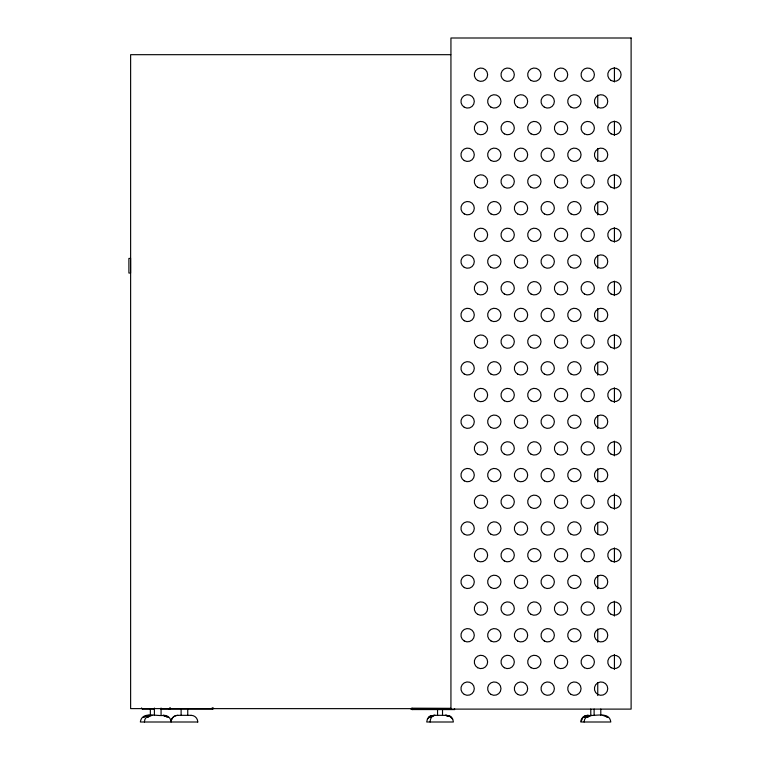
<?xml version="1.0" encoding="UTF-8"?>
<svg xmlns="http://www.w3.org/2000/svg" width="760" height="760" viewBox="0 0 760 760"><rect width="100%" height="100%" fill="white"/><g stroke="black" fill="none" stroke-linecap="round" stroke-linejoin="round"><path stroke-width="1.14" d="M170.25 708.605L170.002 709.118L170.002 707.855M144.391 722L144.894 719.444L146.347 717.278L148.513 715.834M581.229 721.145L583.015 717.278L585.181 715.834M584.107 722L584.611 719.444L586.064 717.278L588.231 715.834M412.366 708.32L412.366 709.583L410.865 709.07L411.502 708.178L450.984 708.32M454.556 708.624L454.49 709.583L454.49 708.633M430.293 716.11L427.433 718.989L426.712 722L453.359 722C453.216 718.105 449.948 715.188 446.072 715.331L450.86 716.803L446.376 715.331L433.694 715.331L429.21 716.803L427.433 718.989L430.293 716.11L429.21 716.803L433.998 715.331M145.654 716.11L143.355 717.278L148.399 715.331M149.701 716.11L147.411 717.278L151.99 715.331M586.083 716.11L583.784 717.278L588.373 715.331M589.418 716.11L587.128 717.278L591.707 715.331M430.996 716.452L429.144 717.278L434.691 715.331M169.129 709.118L170.088 708.158L169.129 709.118L161.006 709.118M170.088 709.089L212.524 709.089L213.626 708.605L212.99 707.712M587.736 715.331C584.041 715.264 580.83 718.295 580.773 722L610.803 722C609.396 710.952 594.491 716.623 587.442 715.331M212.524 709.089L212.125 707.855M450.737 54.682L130.625 54.682L130.625 708.614L451.449 708.653M142.548 709.118L141.597 708.158L142.548 709.118L154.109 709.118M411.967 709.555L454.49 709.583M171.123 721.135A6.669 6.669 0 0 1 177.745 715.331L191.13 715.331M197.799 722L140.343 722C141.864 710.704 157.206 716.794 164.407 715.331C167.998 715.397 171.009 718.418 171.085 722A6.669 6.669 0 0 1 177.783 715.331M445.569 715.331L448.77 716.119M168.064 717.278L163.02 715.331L167.057 716.889M445.379 715.331L448.153 716.167M163.486 715.331L165.766 716.11M602.737 715.331L607.781 717.278L605.482 716.11M614.431 67.725L614.431 81.975M614.431 121.078L614.431 135.384M614.431 174.42L614.431 188.793M614.431 227.772L614.431 242.202M614.431 281.124L614.431 295.602M614.431 334.476L614.431 349.011M614.431 387.828L614.431 402.42M614.431 441.17L614.431 455.829M614.431 493.8L614.431 509.228M614.431 547.875L614.431 562.096M614.431 601.226L614.431 616.047M614.431 654.569L614.431 669.456M600.789 709.07L600.789 715.331M597.75 95.038L597.75 108.091M597.75 148.438L597.75 161.5M597.75 201.846L597.75 214.899M597.75 255.255L597.75 268.308M597.75 308.665L597.75 320.53M597.75 362.064L597.75 375.126M597.75 415.473L597.75 428.526M597.75 468.882L597.75 481.935M597.75 522.291L597.75 534.156M597.75 575.69L597.75 588.753M597.75 629.1L597.75 642.153M597.75 682.508L597.75 695.561M594.12 709.07L594.12 715.331M590.776 709.07L590.776 715.331M442.519 709.07L442.519 715.331M437.551 709.07L437.551 715.331M187.748 709.07L187.748 715.331M181.118 709.07L181.118 715.331M161.072 708.025L161.072 715.331M154.403 708.025L154.403 715.331M150.347 709.07L150.347 715.331M430.103 722A6.669 4.969 -90 0 1 435.072 715.331M191.093 715.331A6.669 6.669 0 0 1 197.761 722M631.114 38L450.936 38L450.936 709.108L631.114 709.108L631.114 38M130.549 258.419L128.886 258.419L128.905 273.04L130.568 273.04L130.549 258.419M452.627 718.989L449.768 716.11L452.627 718.989M611.097 400.795A6.669 6.669 0 0 0 621.1 395.01A6.669 6.669 0 0 0 611.097 389.234A6.669 6.669 0 0 0 611.097 400.795M611.097 347.405A6.669 6.669 0 0 0 621.1 341.63A6.669 6.669 0 0 0 611.097 335.853A6.669 6.669 0 0 0 611.097 347.405M611.097 294.025A6.669 6.669 0 0 0 621.1 288.24A6.669 6.669 0 0 0 611.097 282.463A6.669 6.669 0 0 0 611.097 294.025M611.097 240.635A6.669 6.669 0 0 0 621.1 234.859A6.669 6.669 0 0 0 611.097 229.083A6.669 6.669 0 0 0 611.097 240.635M611.097 187.255A6.669 6.669 0 0 0 621.1 181.469A6.669 6.669 0 0 0 611.097 175.693A6.669 6.669 0 0 0 611.097 187.255M611.097 133.864A6.669 6.669 0 0 0 621.1 128.089A6.669 6.669 0 0 0 611.097 122.312A6.669 6.669 0 0 0 611.097 133.864M611.097 80.484A6.669 6.669 0 0 0 621.1 74.698A6.669 6.669 0 0 0 611.097 68.922A6.669 6.669 0 0 0 611.097 80.484M584.402 80.484A6.669 6.669 0 0 0 594.406 74.698A6.669 6.669 0 0 0 584.402 68.922A6.669 6.669 0 0 0 584.402 80.484M557.707 80.484A6.669 6.669 0 0 0 567.72 74.698A6.669 6.669 0 0 0 557.707 68.922A6.669 6.669 0 0 0 557.707 80.484M531.012 80.484A6.669 6.669 0 0 0 541.025 74.698A6.669 6.669 0 0 0 531.012 68.922A6.669 6.669 0 0 0 531.012 80.484M504.326 80.484A6.669 6.669 0 0 0 514.33 74.698A6.669 6.669 0 0 0 504.326 68.922A6.669 6.669 0 0 0 504.326 80.484M477.631 80.484A6.669 6.669 0 0 0 487.635 74.698A6.669 6.669 0 0 0 477.631 68.922A6.669 6.669 0 0 0 477.631 80.484M464.284 107.179A6.669 6.669 0 0 0 474.297 101.394A6.669 6.669 0 0 0 464.284 95.618A6.669 6.669 0 0 0 464.284 107.179M464.284 160.559A6.669 6.669 0 0 0 474.297 154.784A6.669 6.669 0 0 0 464.284 148.998A6.669 6.669 0 0 0 464.284 160.559M464.284 213.95A6.669 6.669 0 0 0 474.297 208.164A6.669 6.669 0 0 0 464.284 202.388A6.669 6.669 0 0 0 464.284 213.95M464.284 267.33A6.669 6.669 0 0 0 474.297 261.554A6.669 6.669 0 0 0 464.284 255.769A6.669 6.669 0 0 0 464.284 267.33M464.284 320.72A6.669 6.669 0 0 0 474.297 314.934A6.669 6.669 0 0 0 464.284 309.159A6.669 6.669 0 0 0 464.284 320.72M464.284 374.101A6.669 6.669 0 0 0 474.297 368.324A6.669 6.669 0 0 0 464.284 362.539A6.669 6.669 0 0 0 464.284 374.101M464.284 427.49A6.669 6.669 0 0 0 474.297 421.705A6.669 6.669 0 0 0 464.284 415.929A6.669 6.669 0 0 0 464.284 427.49M464.284 480.871A6.669 6.669 0 0 0 474.297 475.095A6.669 6.669 0 0 0 464.284 469.309A6.669 6.669 0 0 0 464.284 480.871M464.284 534.261A6.669 6.669 0 0 0 474.297 528.475A6.669 6.669 0 0 0 464.284 522.7A6.669 6.669 0 0 0 464.284 534.261M464.284 587.642A6.669 6.669 0 0 0 474.297 581.865A6.669 6.669 0 0 0 464.284 576.08A6.669 6.669 0 0 0 464.284 587.642M464.284 641.031A6.669 6.669 0 0 0 474.297 635.246A6.669 6.669 0 0 0 464.284 629.47A6.669 6.669 0 0 0 464.284 641.031M464.284 694.412A6.669 6.669 0 0 0 474.297 688.636A6.669 6.669 0 0 0 464.284 682.85A6.669 6.669 0 0 0 464.284 694.412M490.979 694.412A6.669 6.669 0 0 0 500.983 688.636A6.669 6.669 0 0 0 490.979 682.85A6.669 6.669 0 0 0 490.979 694.412M517.664 694.412A6.669 6.669 0 0 0 527.678 688.636A6.669 6.669 0 0 0 517.664 682.85A6.669 6.669 0 0 0 517.664 694.412M544.359 694.412A6.669 6.669 0 0 0 554.372 688.636A6.669 6.669 0 0 0 544.359 682.85A6.669 6.669 0 0 0 544.359 694.412M571.054 694.412A6.669 6.669 0 0 0 581.067 688.636A6.669 6.669 0 0 0 571.054 682.85A6.669 6.669 0 0 0 571.054 694.412M597.75 694.412A6.669 6.669 0 0 0 607.753 688.636A6.669 6.669 0 0 0 597.75 682.85A6.669 6.669 0 0 0 597.75 694.412M611.097 667.717A6.669 6.669 0 0 0 621.1 661.941A6.669 6.669 0 0 0 611.097 656.165A6.669 6.669 0 0 0 611.097 667.717M611.097 614.336A6.669 6.669 0 0 0 621.1 608.561A6.669 6.669 0 0 0 611.097 602.775A6.669 6.669 0 0 0 611.097 614.336M611.097 560.947A6.669 6.669 0 0 0 621.1 555.17A6.669 6.669 0 0 0 611.097 549.394A6.669 6.669 0 0 0 611.097 560.947M611.097 507.566A6.669 6.669 0 0 0 621.1 501.79A6.669 6.669 0 0 0 611.097 496.005A6.669 6.669 0 0 0 611.097 507.566M611.097 454.176A6.669 6.669 0 0 0 621.1 448.4A6.669 6.669 0 0 0 611.097 442.624A6.669 6.669 0 0 0 611.097 454.176M597.75 427.49A6.669 6.669 0 0 0 607.753 421.705A6.669 6.669 0 0 0 597.75 415.929A6.669 6.669 0 0 0 597.75 427.49M584.402 400.795A6.669 6.669 0 0 0 594.406 395.01A6.669 6.669 0 0 0 584.402 389.234A6.669 6.669 0 0 0 584.402 400.795M597.75 374.101A6.669 6.669 0 0 0 607.753 368.324A6.669 6.669 0 0 0 597.75 362.539A6.669 6.669 0 0 0 597.75 374.101M584.402 347.405A6.669 6.669 0 0 0 594.406 341.63A6.669 6.669 0 0 0 584.402 335.853A6.669 6.669 0 0 0 584.402 347.405M597.75 320.72A6.669 6.669 0 0 0 607.753 314.934A6.669 6.669 0 0 0 597.75 309.159A6.669 6.669 0 0 0 597.75 320.72M584.402 294.025A6.669 6.669 0 0 0 594.406 288.24A6.669 6.669 0 0 0 584.402 282.463A6.669 6.669 0 0 0 584.402 294.025M597.75 267.33A6.669 6.669 0 0 0 607.753 261.554A6.669 6.669 0 0 0 597.75 255.769A6.669 6.669 0 0 0 597.75 267.33M584.402 240.635A6.669 6.669 0 0 0 594.406 234.859A6.669 6.669 0 0 0 584.402 229.083A6.669 6.669 0 0 0 584.402 240.635M597.75 213.95A6.669 6.669 0 0 0 607.753 208.164A6.669 6.669 0 0 0 597.75 202.388A6.669 6.669 0 0 0 597.75 213.95M584.402 187.255A6.669 6.669 0 0 0 594.406 181.469A6.669 6.669 0 0 0 584.402 175.693A6.669 6.669 0 0 0 584.402 187.255M597.75 160.559A6.669 6.669 0 0 0 607.753 154.784A6.669 6.669 0 0 0 597.75 148.998A6.669 6.669 0 0 0 597.75 160.559M584.402 133.864A6.669 6.669 0 0 0 594.406 128.089A6.669 6.669 0 0 0 584.402 122.312A6.669 6.669 0 0 0 584.402 133.864M597.75 107.179A6.669 6.669 0 0 0 607.753 101.394A6.669 6.669 0 0 0 597.75 95.618A6.669 6.669 0 0 0 597.75 107.179M571.054 107.179A6.669 6.669 0 0 0 581.067 101.394A6.669 6.669 0 0 0 571.054 95.618A6.669 6.669 0 0 0 571.054 107.179M544.359 107.179A6.669 6.669 0 0 0 554.372 101.394A6.669 6.669 0 0 0 544.359 95.618A6.669 6.669 0 0 0 544.359 107.179M517.664 107.179A6.669 6.669 0 0 0 527.678 101.394A6.669 6.669 0 0 0 517.664 95.618A6.669 6.669 0 0 0 517.664 107.179M490.979 107.179A6.669 6.669 0 0 0 500.983 101.394A6.669 6.669 0 0 0 490.979 95.618A6.669 6.669 0 0 0 490.979 107.179M477.631 133.864A6.669 6.669 0 0 0 487.635 128.089A6.669 6.669 0 0 0 477.631 122.312A6.669 6.669 0 0 0 477.631 133.864M490.979 160.559A6.669 6.669 0 0 0 500.983 154.784A6.669 6.669 0 0 0 490.979 148.998A6.669 6.669 0 0 0 490.979 160.559M477.631 187.255A6.669 6.669 0 0 0 487.635 181.469A6.669 6.669 0 0 0 477.631 175.693A6.669 6.669 0 0 0 477.631 187.255M490.979 213.95A6.669 6.669 0 0 0 500.983 208.164A6.669 6.669 0 0 0 490.979 202.388A6.669 6.669 0 0 0 490.979 213.95M477.631 240.635A6.669 6.669 0 0 0 487.635 234.859A6.669 6.669 0 0 0 477.631 229.083A6.669 6.669 0 0 0 477.631 240.635M490.979 267.33A6.669 6.669 0 0 0 500.983 261.554A6.669 6.669 0 0 0 490.979 255.769A6.669 6.669 0 0 0 490.979 267.33M477.631 294.025A6.669 6.669 0 0 0 487.635 288.24A6.669 6.669 0 0 0 477.631 282.463A6.669 6.669 0 0 0 477.631 294.025M490.979 320.72A6.669 6.669 0 0 0 500.983 314.934A6.669 6.669 0 0 0 490.979 309.159A6.669 6.669 0 0 0 490.979 320.72M477.631 347.405A6.669 6.669 0 0 0 487.635 341.63A6.669 6.669 0 0 0 477.631 335.853A6.669 6.669 0 0 0 477.631 347.405M490.979 374.101A6.669 6.669 0 0 0 500.983 368.324A6.669 6.669 0 0 0 490.979 362.539A6.669 6.669 0 0 0 490.979 374.101M477.631 400.795A6.669 6.669 0 0 0 487.635 395.01A6.669 6.669 0 0 0 477.631 389.234A6.669 6.669 0 0 0 477.631 400.795M490.979 427.49A6.669 6.669 0 0 0 500.983 421.705A6.669 6.669 0 0 0 490.979 415.929A6.669 6.669 0 0 0 490.979 427.49M477.631 454.176A6.669 6.669 0 0 0 487.635 448.4A6.669 6.669 0 0 0 477.631 442.624A6.669 6.669 0 0 0 477.631 454.176M490.979 480.871A6.669 6.669 0 0 0 500.983 475.095A6.669 6.669 0 0 0 490.979 469.309A6.669 6.669 0 0 0 490.979 480.871M477.631 507.566A6.669 6.669 0 0 0 487.635 501.79A6.669 6.669 0 0 0 477.631 496.005A6.669 6.669 0 0 0 477.631 507.566M490.979 534.261A6.669 6.669 0 0 0 500.983 528.475A6.669 6.669 0 0 0 490.979 522.7A6.669 6.669 0 0 0 490.979 534.261M477.631 560.947A6.669 6.669 0 0 0 487.635 555.17A6.669 6.669 0 0 0 477.631 549.394A6.669 6.669 0 0 0 477.631 560.947M490.979 587.642A6.669 6.669 0 0 0 500.983 581.865A6.669 6.669 0 0 0 490.979 576.08A6.669 6.669 0 0 0 490.979 587.642M477.631 614.336A6.669 6.669 0 0 0 487.635 608.561A6.669 6.669 0 0 0 477.631 602.775A6.669 6.669 0 0 0 477.631 614.336M490.979 641.031A6.669 6.669 0 0 0 500.983 635.246A6.669 6.669 0 0 0 490.979 629.47A6.669 6.669 0 0 0 490.979 641.031M477.631 667.717A6.669 6.669 0 0 0 487.635 661.941A6.669 6.669 0 0 0 477.631 656.165A6.669 6.669 0 0 0 477.631 667.717M504.326 667.717A6.669 6.669 0 0 0 514.33 661.941A6.669 6.669 0 0 0 504.326 656.165A6.669 6.669 0 0 0 504.326 667.717M531.012 667.717A6.669 6.669 0 0 0 541.025 661.941A6.669 6.669 0 0 0 531.012 656.165A6.669 6.669 0 0 0 531.012 667.717M557.707 667.717A6.669 6.669 0 0 0 567.72 661.941A6.669 6.669 0 0 0 557.707 656.165A6.669 6.669 0 0 0 557.707 667.717M584.402 667.717A6.669 6.669 0 0 0 594.406 661.941A6.669 6.669 0 0 0 584.402 656.165A6.669 6.669 0 0 0 584.402 667.717M597.75 641.031A6.669 6.669 0 0 0 607.753 635.246A6.669 6.669 0 0 0 597.75 629.47A6.669 6.669 0 0 0 597.75 641.031M584.402 614.336A6.669 6.669 0 0 0 594.406 608.561A6.669 6.669 0 0 0 584.402 602.775A6.669 6.669 0 0 0 584.402 614.336M597.75 587.642A6.669 6.669 0 0 0 607.753 581.865A6.669 6.669 0 0 0 597.75 576.08A6.669 6.669 0 0 0 597.75 587.642M584.402 560.947A6.669 6.669 0 0 0 594.406 555.17A6.669 6.669 0 0 0 584.402 549.394A6.669 6.669 0 0 0 584.402 560.947M597.75 534.261A6.669 6.669 0 0 0 607.753 528.475A6.669 6.669 0 0 0 597.75 522.7A6.669 6.669 0 0 0 597.75 534.261M584.402 507.566A6.669 6.669 0 0 0 594.406 501.79A6.669 6.669 0 0 0 584.402 496.005A6.669 6.669 0 0 0 584.402 507.566M597.75 480.871A6.669 6.669 0 0 0 607.753 475.095A6.669 6.669 0 0 0 597.75 469.309A6.669 6.669 0 0 0 597.75 480.871M584.402 454.176A6.669 6.669 0 0 0 594.406 448.4A6.669 6.669 0 0 0 584.402 442.624A6.669 6.669 0 0 0 584.402 454.176M571.054 427.49A6.669 6.669 0 0 0 581.067 421.705A6.669 6.669 0 0 0 571.054 415.929A6.669 6.669 0 0 0 571.054 427.49M557.707 400.795A6.669 6.669 0 0 0 567.72 395.01A6.669 6.669 0 0 0 557.707 389.234A6.669 6.669 0 0 0 557.707 400.795M571.054 374.101A6.669 6.669 0 0 0 581.067 368.324A6.669 6.669 0 0 0 571.054 362.539A6.669 6.669 0 0 0 571.054 374.101M557.707 347.405A6.669 6.669 0 0 0 567.72 341.63A6.669 6.669 0 0 0 557.707 335.853A6.669 6.669 0 0 0 557.707 347.405M571.054 320.72A6.669 6.669 0 0 0 581.067 314.934A6.669 6.669 0 0 0 571.054 309.159A6.669 6.669 0 0 0 571.054 320.72M557.707 294.025A6.669 6.669 0 0 0 567.72 288.24A6.669 6.669 0 0 0 557.707 282.463A6.669 6.669 0 0 0 557.707 294.025M571.054 267.33A6.669 6.669 0 0 0 581.067 261.554A6.669 6.669 0 0 0 571.054 255.769A6.669 6.669 0 0 0 571.054 267.33M557.707 240.635A6.669 6.669 0 0 0 567.72 234.859A6.669 6.669 0 0 0 557.707 229.083A6.669 6.669 0 0 0 557.707 240.635M571.054 213.95A6.669 6.669 0 0 0 581.067 208.164A6.669 6.669 0 0 0 571.054 202.388A6.669 6.669 0 0 0 571.054 213.95M557.707 187.255A6.669 6.669 0 0 0 567.72 181.469A6.669 6.669 0 0 0 557.707 175.693A6.669 6.669 0 0 0 557.707 187.255M571.054 160.559A6.669 6.669 0 0 0 581.067 154.784A6.669 6.669 0 0 0 571.054 148.998A6.669 6.669 0 0 0 571.054 160.559M557.707 133.864A6.669 6.669 0 0 0 567.72 128.089A6.669 6.669 0 0 0 557.707 122.312A6.669 6.669 0 0 0 557.707 133.864M531.012 133.864A6.669 6.669 0 0 0 541.025 128.089A6.669 6.669 0 0 0 531.012 122.312A6.669 6.669 0 0 0 531.012 133.864M504.326 133.864A6.669 6.669 0 0 0 514.33 128.089A6.669 6.669 0 0 0 504.326 122.312A6.669 6.669 0 0 0 504.326 133.864M517.664 160.559A6.669 6.669 0 0 0 527.678 154.784A6.669 6.669 0 0 0 517.664 148.998A6.669 6.669 0 0 0 517.664 160.559M504.326 187.255A6.669 6.669 0 0 0 514.33 181.469A6.669 6.669 0 0 0 504.326 175.693A6.669 6.669 0 0 0 504.326 187.255M517.664 213.95A6.669 6.669 0 0 0 527.678 208.164A6.669 6.669 0 0 0 517.664 202.388A6.669 6.669 0 0 0 517.664 213.95M504.326 240.635A6.669 6.669 0 0 0 514.33 234.859A6.669 6.669 0 0 0 504.326 229.083A6.669 6.669 0 0 0 504.326 240.635M517.664 267.33A6.669 6.669 0 0 0 527.678 261.554A6.669 6.669 0 0 0 517.664 255.769A6.669 6.669 0 0 0 517.664 267.33M504.326 294.025A6.669 6.669 0 0 0 514.33 288.24A6.669 6.669 0 0 0 504.326 282.463A6.669 6.669 0 0 0 504.326 294.025M517.664 320.72A6.669 6.669 0 0 0 527.678 314.934A6.669 6.669 0 0 0 517.664 309.159A6.669 6.669 0 0 0 517.664 320.72M504.326 347.405A6.669 6.669 0 0 0 514.33 341.63A6.669 6.669 0 0 0 504.326 335.853A6.669 6.669 0 0 0 504.326 347.405M517.664 374.101A6.669 6.669 0 0 0 527.678 368.324A6.669 6.669 0 0 0 517.664 362.539A6.669 6.669 0 0 0 517.664 374.101M504.326 400.795A6.669 6.669 0 0 0 514.33 395.01A6.669 6.669 0 0 0 504.326 389.234A6.669 6.669 0 0 0 504.326 400.795M517.664 427.49A6.669 6.669 0 0 0 527.678 421.705A6.669 6.669 0 0 0 517.664 415.929A6.669 6.669 0 0 0 517.664 427.49M504.326 454.176A6.669 6.669 0 0 0 514.33 448.4A6.669 6.669 0 0 0 504.326 442.624A6.669 6.669 0 0 0 504.326 454.176M517.664 480.871A6.669 6.669 0 0 0 527.678 475.095A6.669 6.669 0 0 0 517.664 469.309A6.669 6.669 0 0 0 517.664 480.871M504.326 507.566A6.669 6.669 0 0 0 514.33 501.79A6.669 6.669 0 0 0 504.326 496.005A6.669 6.669 0 0 0 504.326 507.566M517.664 534.261A6.669 6.669 0 0 0 527.678 528.475A6.669 6.669 0 0 0 517.664 522.7A6.669 6.669 0 0 0 517.664 534.261M504.326 560.947A6.669 6.669 0 0 0 514.33 555.17A6.669 6.669 0 0 0 504.326 549.394A6.669 6.669 0 0 0 504.326 560.947M517.664 587.642A6.669 6.669 0 0 0 527.678 581.865A6.669 6.669 0 0 0 517.664 576.08A6.669 6.669 0 0 0 517.664 587.642M504.326 614.336A6.669 6.669 0 0 0 514.33 608.561A6.669 6.669 0 0 0 504.326 602.775A6.669 6.669 0 0 0 504.326 614.336M517.664 641.031A6.669 6.669 0 0 0 527.678 635.246A6.669 6.669 0 0 0 517.664 629.47A6.669 6.669 0 0 0 517.664 641.031M544.359 641.031A6.669 6.669 0 0 0 554.372 635.246A6.669 6.669 0 0 0 544.359 629.47A6.669 6.669 0 0 0 544.359 641.031M571.054 641.031A6.669 6.669 0 0 0 581.067 635.246A6.669 6.669 0 0 0 571.054 629.47A6.669 6.669 0 0 0 571.054 641.031M557.707 614.336A6.669 6.669 0 0 0 567.72 608.561A6.669 6.669 0 0 0 557.707 602.775A6.669 6.669 0 0 0 557.707 614.336M571.054 587.642A6.669 6.669 0 0 0 581.067 581.865A6.669 6.669 0 0 0 571.054 576.08A6.669 6.669 0 0 0 571.054 587.642M557.707 560.947A6.669 6.669 0 0 0 567.72 555.17A6.669 6.669 0 0 0 557.707 549.394A6.669 6.669 0 0 0 557.707 560.947M571.054 534.261A6.669 6.669 0 0 0 581.067 528.475A6.669 6.669 0 0 0 571.054 522.7A6.669 6.669 0 0 0 571.054 534.261M557.707 507.566A6.669 6.669 0 0 0 567.72 501.79A6.669 6.669 0 0 0 557.707 496.005A6.669 6.669 0 0 0 557.707 507.566M571.054 480.871A6.669 6.669 0 0 0 581.067 475.095A6.669 6.669 0 0 0 571.054 469.309A6.669 6.669 0 0 0 571.054 480.871M557.707 454.176A6.669 6.669 0 0 0 567.72 448.4A6.669 6.669 0 0 0 557.707 442.624A6.669 6.669 0 0 0 557.707 454.176M544.359 427.49A6.669 6.669 0 0 0 554.372 421.705A6.669 6.669 0 0 0 544.359 415.929A6.669 6.669 0 0 0 544.359 427.49M531.012 454.176A6.669 6.669 0 0 0 541.025 448.4A6.669 6.669 0 0 0 531.012 442.624A6.669 6.669 0 0 0 531.012 454.176M544.359 480.871A6.669 6.669 0 0 0 554.372 475.095A6.669 6.669 0 0 0 544.359 469.309A6.669 6.669 0 0 0 544.359 480.871M531.012 507.566A6.669 6.669 0 0 0 541.025 501.79A6.669 6.669 0 0 0 531.012 496.005A6.669 6.669 0 0 0 531.012 507.566M544.359 534.261A6.669 6.669 0 0 0 554.372 528.475A6.669 6.669 0 0 0 544.359 522.7A6.669 6.669 0 0 0 544.359 534.261M531.012 560.947A6.669 6.669 0 0 0 541.025 555.17A6.669 6.669 0 0 0 531.012 549.394A6.669 6.669 0 0 0 531.012 560.947M544.359 587.642A6.669 6.669 0 0 0 554.372 581.865A6.669 6.669 0 0 0 544.359 576.08A6.669 6.669 0 0 0 544.359 587.642M531.012 614.336A6.669 6.669 0 0 0 541.025 608.561A6.669 6.669 0 0 0 531.012 602.775A6.669 6.669 0 0 0 531.012 614.336M531.012 400.795A6.669 6.669 0 0 0 541.025 395.01A6.669 6.669 0 0 0 531.012 389.234A6.669 6.669 0 0 0 531.012 400.795M544.359 374.101A6.669 6.669 0 0 0 554.372 368.324A6.669 6.669 0 0 0 544.359 362.539A6.669 6.669 0 0 0 544.359 374.101M531.012 347.405A6.669 6.669 0 0 0 541.025 341.63A6.669 6.669 0 0 0 531.012 335.853A6.669 6.669 0 0 0 531.012 347.405M544.359 320.72A6.669 6.669 0 0 0 554.372 314.934A6.669 6.669 0 0 0 544.359 309.159A6.669 6.669 0 0 0 544.359 320.72M531.012 294.025A6.669 6.669 0 0 0 541.025 288.24A6.669 6.669 0 0 0 531.012 282.463A6.669 6.669 0 0 0 531.012 294.025M544.359 267.33A6.669 6.669 0 0 0 554.372 261.554A6.669 6.669 0 0 0 544.359 255.769A6.669 6.669 0 0 0 544.359 267.33M531.012 240.635A6.669 6.669 0 0 0 541.025 234.859A6.669 6.669 0 0 0 531.012 229.083A6.669 6.669 0 0 0 531.012 240.635M544.359 213.95A6.669 6.669 0 0 0 554.372 208.164A6.669 6.669 0 0 0 544.359 202.388A6.669 6.669 0 0 0 544.359 213.95M531.012 187.255A6.669 6.669 0 0 0 541.025 181.469A6.669 6.669 0 0 0 531.012 175.693A6.669 6.669 0 0 0 531.012 187.255M544.359 160.559A6.669 6.669 0 0 0 554.372 154.784A6.669 6.669 0 0 0 544.359 148.998A6.669 6.669 0 0 0 544.359 160.559"/></g></svg>
